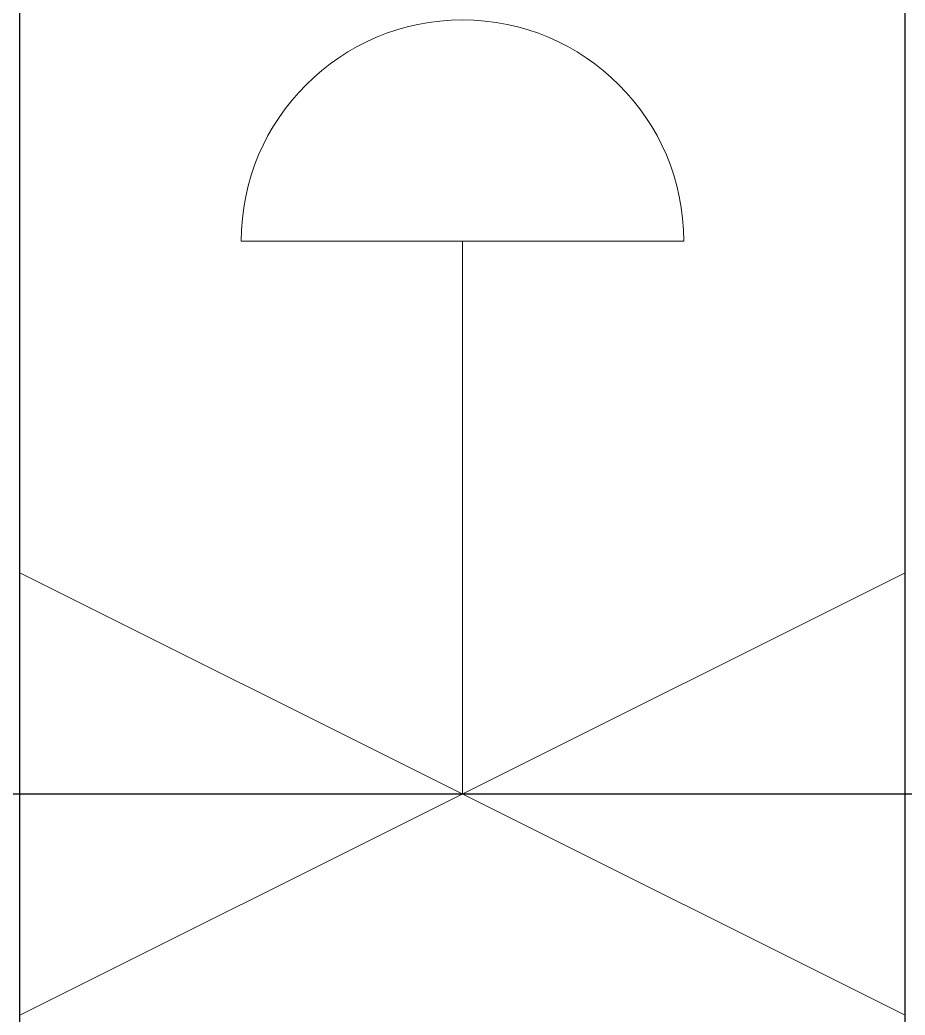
# Model space of a CAD drawing. Header units: millimetres. Extents: x 0 to 0.008, y 0 to 0.009.
import ezdxf

# ---------------------------------------------------------------- set-up
doc = ezdxf.new("R2010")
doc.units = ezdxf.units.MM
doc.header["$PDMODE"] = 2
doc.layers.add('Level 7', color=9, linetype='Continuous', lineweight=0, true_color=0xc8c8c8)

# ---------------------------------------------------------------- blocks, each defined once
blk = doc.blocks.new('0010002')
at = {"layer": 'Level 7', "color": 2, "linetype": 'Continuous', "lineweight": 13, "flags": 128}
blk.add_lwpolyline([(-0.004, 0.002), (-0.004, -0.002), (0.004, 0.002), (0.004, -0.002), (-0.004, 0.002)], dxfattribs=at)
blk = doc.blocks.new('001059')
at = {"layer": 'Level 7', "color": 2, "linetype": 'Continuous', "lineweight": 13}
for p, q in [((-0.002, 0.005), (0.002, 0.005)), ((0, 0), (0, 0.005))]:
    blk.add_line(p, q, dxfattribs=at)
blk.add_arc((0, 0.005), 0.002, 0, 180, dxfattribs=at)
blk = doc.blocks.new('diaphragm')
at = {"color": 2, "linetype": 'Continuous', "lineweight": 13}
blk.add_blockref('001059', (0, -0.005), dxfattribs=at)
at = {"color": 111, "linetype": 'Continuous', "lineweight": 0, "true_color": 0x5fffc3}
blk.add_blockref('0010002', (0, -0.005), dxfattribs=at)

msp = doc.modelspace()

# ---------------------------------------------------------------- linework, layer by layer
for p in [(0, 0.002), (0.008, 0.002)]:
    msp.add_point(p)

# ---------------------------------------------------------------- block references
msp.add_blockref('diaphragm', (0.004, 0.007))

doc.saveas('drawing.dxf')
